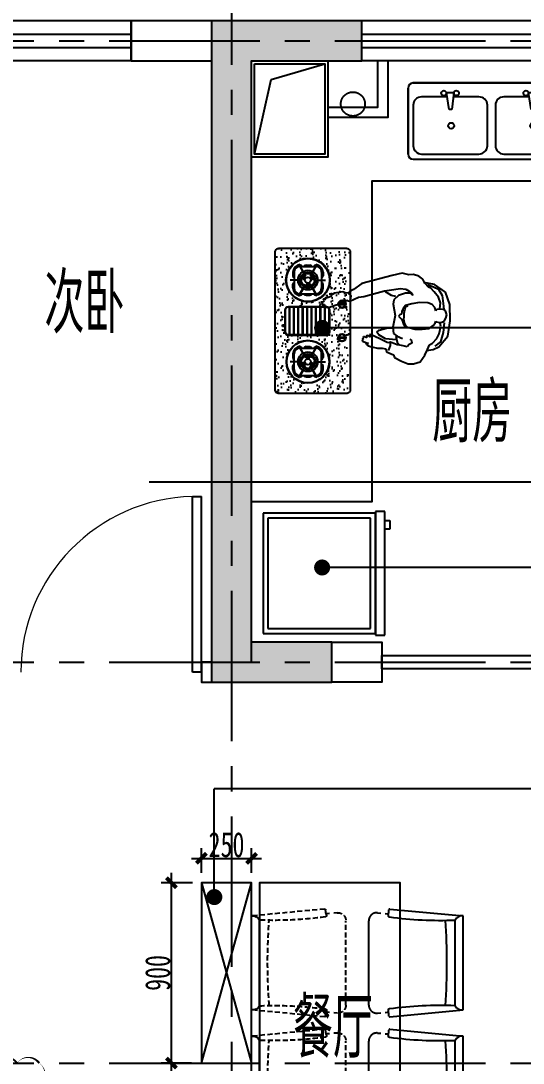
# Model space of a CAD drawing. Header units: millimetres. Extents: x -133666 to 880576, y -269375 to 86941.
# Drawn here: x 28824 to 31328, y -95375 to -90175 of the extents above; entities that cross this region are included whole.
import ezdxf

# ---------------------------------------------------------------- set-up
doc = ezdxf.new("R2010")
doc.units = ezdxf.units.MM
doc.header["$LTSCALE"] = 1000
for name, pattern in [('6#轴网(1-4)20181120$0$11 12 17 18 19 20 21 22-ZW$0$DOTE', [2.42, 2, -0.2, 0.02, -0.2]), ('CENTER', [50.8, 31.75, -6.35, 6.35, -6.35]), ('CENTER2', [1.125, 0.75, -0.125, 0.125, -0.125]), ('DASH', [0.35, 0.25, -0.1]), ('DASHED', [19.05, 12.7, -6.35]), ('PS', [3200, 1500, -200, 1500]), ('TRATTEGGIATA2', [0.375, 0.25, -0.125])]:
    doc.linetypes.add(name, pattern=pattern)
doc.layers.get('0').update_dxf_attribs({"linetype": 'CONTINUOUS'})
doc.layers.get('Defpoints').update_dxf_attribs({"color": 6, "linetype": 'CONTINUOUS'})
for name, color, linetype in [('6#轴网(1-4)20181120$0$11 12 17 18 19 20 21 22-ZW$0$AXIS_轴线_A', 8, '6#轴网(1-4)20181120$0$11 12 17 18 19 20 21 22-ZW$0$DOTE'), ('A-FUR', 8, 'CONTINUOUS'), ('A-Lvtry', 5, 'CONTINUOUS'), ('A-烟气道', 105, 'CONTINUOUS'), ('AXIS', 253, 'CENTER'), ('DIM', 3, 'CONTINUOUS'), ('P-Furniture(活动家具)', 134, 'CONTINUOUS'), ('P-活动家具', 146, 'CONTINUOUS'), ('PS', 6, 'PS'), ('PUB_HATCH', 8, 'CONTINUOUS'), ('PUB_TEXT', 7, 'CONTINUOUS'), ('WALL', 2, 'CONTINUOUS'), ('WINDOW', 4, 'CONTINUOUS'), ('剪力墙', 6, 'CONTINUOUS')]:
    doc.layers.add(name, color=color, linetype=linetype)
doc.layers.add('S-ANNO-REVS', color=1, linetype='CONTINUOUS', true_color=0xff0000, plot=False)
doc.styles.add('DIM', font='', dxfattribs={"width": 0.7})
doc.styles.get("Standard").update_dxf_attribs({"font": 'tssdeng.shx', "bigfont": 'tssdchn.shx'})
doc.styles.get('DIM').set_extended_font_data('SimSun')
doc.dimstyles.new('金螳螂1-50', dxfattribs={"dimscale": 50, "dimtxt": 2.5, "dimasz": 1, "dimexe": 1, "dimexo": 1, "dimgap": 0.1, "dimtad": 1, "dimdec": 0, "dimrnd": 5, "dimzin": 0, "dimdsep": 46, "dimtxsty": 'DIM', "dimblk": 'ARCHTICK', "dimcen": 2, "dimdle": 1, "dimclrd": 254, "dimclre": 254, "dimclrt": 30, "dimadec": 0, "dimazin": 0, "dimtfac": 1, "dimtdec": 0, "dimtix": 1, "dimtmove": 2, "dimatfit": 3, "dimldrblk": 'A', "dimfxl": 0, "dimtolj": 1, "dimtzin": 0, "dimarcsym": 0})

# ---------------------------------------------------------------- blocks, each defined once
blk = doc.blocks.new('BX1')
at = {"layer": 'A-Lvtry'}
for p, q in [((-560, 8), (-607.7, 8)), ((-607.7, 8), (-607.7, -608)), ((-560, -608), (-560, 8)), ((0, 0), (-560, 0)), ((0, -600), (0, 0)), ((-560, 0), (-560, -600)), ((-24, -24), (-536, -24)), ((-536, -24), (-536, -576)), ((-24, -576), (-24, -24)), ((-631.1, -564.3), (-631.1, -520)), ((-631.1, -520), (-607.7, -520)), ((-607.7, -520), (-607.7, -564.3)), ((-607.7, -564.3), (-631.1, -564.3)), ((-607.7, -608), (-560, -608)), ((-560, -600), (0, -600)), ((-536, -576), (-24, -576))]:
    blk.add_line(p, q, dxfattribs=at)
blk = doc.blocks.new('A$C558726A8')
at = {"layer": 'P-Furniture(活动家具)'}
h = blk.add_hatch(dxfattribs=at)
h.set_pattern_fill('AR-SAND,_O', color=250)
h.set_pattern_definition([(37.5, (-27199.047, -9670.22), (-1.60003, 48.941324), [0, -38.608, 0, -43.18, 0, -41.275]), (7.5, (-27199.05, -9670.22), (44.95233, 71.68251), [0, -20.828, 0, -34.798, 0, -13.335]), (327.5, (-27230.29, -9670.22), (79.09924, 0.14372), [0, -12.7, 0, -45.72, 0, -59.69]), (317.5, (-27230.29, -9670.22), (76.35565, 22.29293), [0, -6.35, 0, -29.972, 0, -34.29])])
h.paths.add_polyline_path([(-342.9, 375.4, 0.414214), (-362.5, 355.9), (-362.5, 19.6, 0.414214), (-342.9, 0), (342.9, 0, 0.414214), (362.5, 19.6), (362.5, 355.9, 0.414214), (342.9, 375.4)])
h.paths.add_polyline_path([(71.9, 309.2), (71.9, 120.9, -0.414214), (55.9, 104.9), (-55.9, 104.9, -0.414214), (-71.9, 120.9), (-71.9, 309.2, -0.414214), (-55.9, 325.2), (55.9, 325.2, -0.414214)], flags=16)
h.paths.add_polyline_path([(69.9, 309.2), (69.9, 120.9, -0.414214), (55.9, 106.9), (-55.9, 106.9, -0.414214), (-69.9, 120.9), (-69.9, 309.2, -0.414214), (-55.9, 323.2), (55.9, 323.2, -0.414214)], flags=0)
h.paths.add_polyline_path([(313.1, 211.8, -1), (94.2, 211.8, -1)], flags=16)
h.paths.add_polyline_path([(311.1, 211.8, -1), (96.2, 211.8, -1)], flags=0)
h.paths.add_polyline_path([(164.5, 287.1), (182.6, 287.1, -0.359638), (191.4, 280.3), (215.9, 280.3, -0.359638), (224.7, 287.1), (242.8, 287.1, -0.414214), (279, 250.9, -0.251251), (272.2, 242.1), (272.2, 229.9, -0.359638), (279, 221.1), (279, 202.5, -0.359638), (272.2, 193.7), (272.2, 181.4, -0.251251), (279, 172.6, -0.414214), (242.8, 136.4), (224.7, 136.4, -0.359638), (215.9, 143.3), (191.4, 143.3, -0.359638), (182.6, 136.4), (164.5, 136.4, -0.414214), (128.3, 172.6, -0.251251), (135.2, 181.4), (135.2, 193.7, -0.359638), (128.3, 202.5), (128.3, 221.1, -0.359638), (135.2, 229.9), (135.2, 242.1, -0.251251), (128.3, 250.9, -0.414214)], flags=0)
h.paths.add_polyline_path([(252.6, 211.8, -1), (154.7, 211.8, -1)], flags=0)
h.paths.add_polyline_path([(242.8, 211.8, -1), (164.5, 211.8, -1)], flags=0)
h.paths.add_polyline_path([(239.9, 211.8, -1), (167.4, 211.8, -1)], flags=0)
h.paths.add_polyline_path([(236.9, 211.8, -1), (170.4, 211.8, -1)], flags=0)
h.paths.add_polyline_path([(174.8, 218.6), (190.2, 217.6, -0.299124), (203.7, 226.5, -0.028861), (205.3, 226.4), (212.2, 240.2, -0.215015), (224, 233.3), (215.4, 220.5, -0.330841), (215.4, 203), (224, 190.2, -0.215015), (212.2, 183.4), (205.3, 197.2, -0.028861), (203.7, 197.1, -0.299124), (190.2, 205.9), (174.8, 204.9, -0.215015)], flags=0)
h.paths.add_polyline_path([(-96.2, 211.8, -1), (-311.1, 211.8, -1)], flags=16)
h.paths.add_polyline_path([(-98.2, 211.8, -1), (-309.1, 211.8, -1)], flags=0)
h.paths.add_polyline_path([(-128.3, 250.9, -0.251251), (-135.2, 242.1), (-135.2, 229.9, -0.359638), (-128.3, 221.1), (-128.3, 202.5, -0.359638), (-135.2, 193.7), (-135.2, 181.4, -0.251251), (-128.3, 172.6, -0.414214), (-164.5, 136.4), (-182.6, 136.4, -0.359638), (-191.4, 143.3), (-215.9, 143.3, -0.359638), (-224.7, 136.4), (-242.8, 136.4, -0.414214), (-279, 172.6, -0.251251), (-272.2, 181.4), (-272.2, 193.7, -0.359638), (-279, 202.5), (-279, 221.1, -0.359638), (-272.2, 229.9), (-272.2, 242.1, -0.251251), (-279, 250.9, -0.414214), (-242.8, 287.1), (-224.7, 287.1, -0.359638), (-215.9, 280.3), (-191.4, 280.3, -0.359638), (-182.6, 287.1), (-164.5, 287.1, -0.414214)], flags=0)
h.paths.add_polyline_path([(-154.7, 211.8, -1), (-252.6, 211.8, -1)], flags=0)
h.paths.add_polyline_path([(-164.5, 211.8, -1), (-242.8, 211.8, -1)], flags=0)
h.paths.add_polyline_path([(-167.4, 211.8, -1), (-239.9, 211.8, -1)], flags=0)
h.paths.add_polyline_path([(-170.4, 211.8, -1), (-236.9, 211.8, -1)], flags=0)
h.paths.add_polyline_path([(-174.8, 218.6, -0.215015), (-174.8, 204.9), (-190.2, 205.9, -0.299124), (-203.7, 197.1, -0.028861), (-205.3, 197.2), (-212.2, 183.4, -0.215015), (-224, 190.2), (-215.4, 203, -0.330841), (-215.4, 220.5), (-224, 233.3, -0.215015), (-212.2, 240.2), (-205.3, 226.4, -0.028861), (-203.7, 226.5, -0.299124), (-190.2, 217.6)], flags=0)
h.paths.add_polyline_path([(103, 41, -1), (64.3, 41, -1)], flags=16)
h.paths.add_polyline_path([(85.7, 57.3), (85.7, 56.2, -0.877066), (85.7, 25.8), (85.7, 24.6, -1), (81.7, 24.6), (81.7, 25.8, -0.877066), (81.7, 56.2), (81.7, 57.3, -1)], flags=0)
h.paths.add_polyline_path([(97.4, 53.2, -1.000001), (94.5, 53.2, -1.000001)], flags=0)
h.paths.add_polyline_path([(102.5, 41, -1.000001), (99.6, 41, -1.000001)], flags=0)
h.paths.add_polyline_path([(-64.3, 41, -1), (-103, 41, -1)], flags=16)
h.paths.add_polyline_path([(-81.7, 57.3), (-81.7, 56.2, -0.877066), (-81.7, 25.8), (-81.7, 24.6, -1), (-85.7, 24.6), (-85.7, 25.8, -0.877066), (-85.7, 56.2), (-85.7, 57.3, -1)], flags=0)
h.paths.add_polyline_path([(-94.5, 53.2, -1.000001), (-97.4, 53.2, -1.000001)], flags=0)
h.paths.add_polyline_path([(-99.6, 41, -1.000001), (-102.5, 41, -1.000001)], flags=0)
for points in [[(-97.4, 53.7, 1.000001), (-94.5, 53.7, 1.000001)], [(94.5, 53.7, 1.000001), (97.4, 53.7, 1.000001)], [(-99.6, 41.4, 1), (-102.5, 41.4, 1)], [(102.5, 41.4, 1), (99.6, 41.4, 1)]]:
    blk.add_hatch(color=251, dxfattribs=at).paths.add_polyline_path(points)
at = {"layer": 'P-Furniture(活动家具)', "color": 251}
for p, q in [((-242.8, 287.1), (-224.7, 287.1)), ((-242.8, 280.3), (-164.5, 280.3)), ((-203.7, 240.2), (-203.7, 299.8)), ((-164.5, 287.1), (-182.6, 287.1)), ((-69.9, 304), (69.9, 304)), ((-69.9, 302), (69.9, 302)), ((-69.9, 282), (69.9, 282)), ((-69.9, 280), (69.9, 280)), ((-69.9, 260), (69.9, 260)), ((164.5, 287.1), (182.6, 287.1)), ((242.8, 280.3), (164.5, 280.3)), ((203.7, 240.2), (203.7, 299.8)), ((242.8, 287.1), (224.7, 287.1)), ((-284.2, 258.3), (-224, 223.5)), ((-228.2, 226), (-279.9, 255.8)), ((-279, 221.1), (-279, 202.5)), ((-272.2, 250.9), (-272.2, 172.6)), ((-224, 233.3), (-212.2, 240.2)), ((-215.4, 220.5), (-224, 233.3)), ((-211, 224.5), (-218.1, 236.8)), ((-205.3, 226.4), (-212.2, 240.2)), ((-190.2, 217.6), (-174.8, 218.6)), ((-189, 211.8), (-174.8, 211.8)), ((-123.1, 258.3), (-183.3, 223.5)), ((-179.1, 226), (-127.4, 255.8)), ((-174.8, 218.6), (-174.8, 204.9)), ((-135.2, 250.9), (-135.2, 172.6)), ((-128.3, 221.1), (-128.3, 202.5)), ((-69.9, 258), (69.9, 258)), ((-69.9, 238), (69.9, 238)), ((-69.9, 236), (69.9, 236)), ((-69.9, 216), (69.9, 216)), ((-69.9, 214), (69.9, 214)), ((123.1, 258.3), (183.3, 223.5)), ((179.1, 226), (127.4, 255.8)), ((128.3, 221.1), (128.3, 202.5)), ((135.2, 250.9), (135.2, 172.6)), ((190.2, 217.6), (174.8, 218.6)), ((174.8, 218.6), (174.8, 204.9)), ((189, 211.8), (174.8, 211.8)), ((205.3, 226.4), (212.2, 240.2)), ((211, 224.5), (218.1, 236.8)), ((224, 233.3), (212.2, 240.2)), ((215.4, 220.5), (224, 233.3)), ((284.2, 258.3), (224, 223.5)), ((228.2, 226), (279.9, 255.8)), ((272.2, 250.9), (272.2, 172.6)), ((279, 221.1), (279, 202.5)), ((-284.2, 165.3), (-224, 200)), ((-228.2, 197.6), (-279.9, 167.7)), ((-215.4, 203), (-224, 190.2)), ((-212.2, 183.4), (-224, 190.2)), ((-211, 199.1), (-218.1, 186.8)), ((-205.3, 197.2), (-212.2, 183.4)), ((-203.7, 183.4), (-203.7, 123.7)), ((-190.2, 205.9), (-174.8, 204.9)), ((-123.1, 165.3), (-183.3, 200)), ((-179.1, 197.6), (-127.4, 167.7)), ((-69.9, 194), (69.9, 194)), ((-69.9, 192), (69.9, 192)), ((-69.9, 172), (69.9, 172)), ((-69.9, 170), (69.9, 170)), ((123.1, 165.3), (183.3, 200)), ((179.1, 197.6), (127.4, 167.7)), ((190.2, 205.9), (174.8, 204.9)), ((203.7, 183.4), (203.7, 123.7)), ((205.3, 197.2), (212.2, 183.4)), ((211, 199.1), (218.1, 186.8)), ((212.2, 183.4), (224, 190.2)), ((215.4, 203), (224, 190.2)), ((284.2, 165.3), (224, 200)), ((228.2, 197.6), (279.9, 167.7)), ((-242.8, 143.3), (-164.5, 143.3)), ((-242.8, 136.4), (-224.7, 136.4)), ((-164.5, 136.4), (-182.6, 136.4)), ((-69.9, 150), (69.9, 150)), ((-69.9, 148), (69.9, 148)), ((-69.9, 128), (69.9, 128)), ((-69.9, 126), (69.9, 126)), ((242.8, 143.3), (164.5, 143.3)), ((164.5, 136.4), (182.6, 136.4)), ((242.8, 136.4), (224.7, 136.4))]:
    blk.add_line(p, q, dxfattribs=at)
at = {"layer": 'P-Furniture(活动家具)'}
blk.add_lwpolyline([(-342.9, 0.4, -0.414214), (-362.5, 20), (-362.5, 355.9, -0.414214), (-342.9, 375.4), (342.9, 375.4, -0.414214), (362.5, 355.9), (362.5, 20, -0.414214), (342.9, 0.4)], format="xyb", close=True, dxfattribs=at)
at = {"layer": 'P-Furniture(活动家具)', "color": 251}
for points in [[(-71.9, 309.2, -0.414214), (-55.9, 325.2), (55.9, 325.2, -0.414214), (71.9, 309.2), (71.9, 120.9, -0.414214), (55.9, 104.9), (-55.9, 104.9, -0.414214), (-71.9, 120.9)], [(-69.9, 309.2, -0.414214), (-55.9, 323.2), (55.9, 323.2, -0.414214), (69.9, 309.2), (69.9, 120.9, -0.414214), (55.9, 106.9), (-55.9, 106.9, -0.414214), (-69.9, 120.9)], [(-85.7, 25), (-85.7, 57.8, -1), (-81.7, 57.8), (-81.7, 25, -1)], [(85.7, 25), (85.7, 57.8, 1), (81.7, 57.8), (81.7, 25, 1)]]:
    blk.add_lwpolyline(points, format="xyb", close=True, dxfattribs=at)
at = {"layer": 'P-Furniture(活动家具)', "color": 251, "const_width": 0.979}
for points in [[(-203.7, 240.2), (-203.7, 299.8)], [(203.7, 240.2), (203.7, 299.8)], [(-228.2, 226), (-279.9, 255.8)], [(-179.1, 226), (-127.4, 255.8)], [(179.1, 226), (127.4, 255.8)], [(228.2, 226), (279.9, 255.8)], [(-228.2, 197.6), (-279.9, 167.7)], [(-203.7, 183.4), (-203.7, 123.7)], [(-179.1, 197.6), (-127.4, 167.7)], [(179.1, 197.6), (127.4, 167.7)], [(203.7, 183.4), (203.7, 123.7)], [(228.2, 197.6), (279.9, 167.7)]]:
    blk.add_lwpolyline(points, dxfattribs=at)
for points in [[(-203.7, 226.5, -1), (-203.7, 197.1, -1), (-203.7, 226.5, -1)], [(203.7, 226.5, 1), (203.7, 197.1, 1), (203.7, 226.5, 1)]]:
    blk.add_lwpolyline(points, format="xyb", dxfattribs=at)
at = {"layer": 'P-Furniture(活动家具)', "color": 251}
for centre, radius in [((-203.7, 211.8), 107.4), ((-203.7, 211.8), 105.4), ((203.7, 211.8), 109.4), ((203.7, 211.8), 107.4), ((-203.7, 211.8), 39.1), ((-203.7, 211.8), 36.2), ((-203.7, 211.8), 33.3), ((-203.7, 211.8), 14.7), ((203.7, 211.8), 39.1), ((203.7, 211.8), 36.2), ((203.7, 211.8), 33.3), ((203.7, 211.8), 14.7), ((-83.7, 41.4), 19.3), ((-95.9, 53.7), 1.44), ((83.7, 41.4), 19.3), ((95.9, 53.7), 1.44), ((-101, 41.4), 1.44), ((101, 41.4), 1.44)]:
    blk.add_circle(centre, radius, dxfattribs=at)
at = {"layer": 'P-Furniture(活动家具)'}
for centre in [(-203.7, 211.8), (203.7, 211.8)]:
    blk.add_circle(centre, 48.9, dxfattribs=at)
at = {"layer": 'P-Furniture(活动家具)', "color": 251}
for centre, radius, start, end in [((-242.8, 250.9), 36.2, 90, 180), ((-242.8, 250.9), 29.4, 90, 180), ((-224.4, 278.4), 8.76, 12.564, 91.6861), ((-182.9, 278.4), 8.76, 88.3139, 167.436), ((-164.5, 250.9), 36.2, 0, 90), ((-164.5, 250.9), 29.4, 0, 90), ((164.5, 250.9), 36.2, 90, 180), ((164.5, 250.9), 29.4, 90, 180), ((182.9, 278.4), 8.76, 12.564, 91.6861), ((224.4, 278.4), 8.76, 88.3139, 167.436), ((242.8, 250.9), 36.2, 0, 90), ((242.8, 250.9), 29.4, 0, 90), ((-267.4, 252.9), 11.8, 189.6676, 246.0824), ((-270.2, 221.3), 8.76, 102.564, 181.686), ((-210.5, 223.6), 16.7, 95.7306, 144.2694), ((-190, 211.8), 16.7, 335.7306, 24.2694), ((-139.9, 252.9), 11.8, 293.9176, 350.3324), ((-137.1, 221.3), 8.76, 358.314, 77.436), ((139.9, 252.9), 11.8, 189.6676, 246.0824), ((137.1, 221.3), 8.76, 102.564, 181.686), ((190, 211.8), 16.7, 155.7306, 204.2694), ((210.5, 223.6), 16.7, 35.7306, 84.2694), ((267.4, 252.9), 11.8, 293.9176, 350.3324), ((270.2, 221.3), 8.76, 358.314, 77.436), ((-270.2, 202.2), 8.76, 178.3139, 257.436), ((-267.4, 170.6), 11.8, 113.9176, 170.3324), ((-242.8, 172.6), 36.2, 180, 270), ((-242.8, 172.6), 29.4, 180, 270), ((-210.5, 199.9), 16.7, 215.7306, 264.2694), ((-164.5, 172.6), 36.2, 270, 0), ((-164.5, 172.6), 29.4, 270, 0), ((-137.1, 202.2), 8.76, 282.564, 1.6861), ((-139.9, 170.6), 11.8, 9.6676, 66.0824), ((137.1, 202.2), 8.76, 178.3139, 257.436), ((139.9, 170.6), 11.8, 113.9176, 170.3324), ((164.5, 172.6), 36.2, 180, 270), ((164.5, 172.6), 29.4, 180, 270), ((210.5, 199.9), 16.7, 275.7306, 324.2694), ((242.8, 172.6), 36.2, 270, 0), ((242.8, 172.6), 29.4, 270, 0), ((270.2, 202.2), 8.76, 282.564, 1.6861), ((267.4, 170.6), 11.8, 9.6676, 66.0824), ((-224.4, 145.2), 8.76, 268.3139, 347.436), ((-182.9, 145.2), 8.76, 192.564, 271.6861), ((182.9, 145.2), 8.76, 268.3139, 347.436), ((224.4, 145.2), 8.76, 192.564, 271.6861), ((-83.7, 41.4), 15.3, 97.4942, 262.5058), ((-83.7, 41.4), 15.3, 277.4942, 82.5058), ((83.7, 41.4), 15.3, 97.4942, 262.5058), ((83.7, 41.4), 15.3, 277.4942, 82.5058)]:
    blk.add_arc(centre, radius, start, end, dxfattribs=at)
blk = doc.blocks.new('A$C6BCA2219')
at = {"layer": 'P-Furniture(活动家具)'}
for p, q in [((-389.5, 380), (389.5, 380)), ((389.5, 380), (-389.5, 380)), ((-415.3, 354.8), (-415.3, 25.2)), ((-415.3, 25.2), (-415.3, 354.8)), ((414.7, 25.2), (414.7, 354.8)), ((-389.5, 0), (389.5, 0))]:
    blk.add_line(p, q, dxfattribs=at)
at = {"layer": 'P-Furniture(活动家具)', "color": 251}
for p, q in [((-223.7, 332.8), (-187.8, 333.3)), ((-210.5, 248.5), (-223.7, 332.8)), ((-187.8, 333.3), (-197.8, 248.5)), ((185.8, 332.8), (221.6, 333.3)), ((198.9, 248.5), (185.8, 332.8)), ((221.6, 333.3), (211.6, 248.5)), ((-389.5, 268.8), (-389.5, 67.2)), ((-220.2, 310.8), (-347.5, 310.8)), ((-61.9, 310.8), (-190.5, 310.8)), ((-19.9, 67.2), (-19.9, 268.8)), ((19.9, 268.8), (19.9, 67.2)), ((189.2, 310.8), (61.9, 310.8)), ((347.5, 310.8), (218.9, 310.8)), ((389.5, 67.2), (389.5, 268.8)), ((-197.8, 248.5), (-210.5, 248.5)), ((211.6, 248.5), (198.9, 248.5)), ((-347.5, 25.2), (-61.9, 25.2)), ((61.9, 25.2), (347.5, 25.2))]:
    blk.add_line(p, q, dxfattribs=at)
for centre, radius in [((-236.9, 329.1), 12.8), ((-174.7, 329.6), 12.8), ((172.6, 329.1), 12.8), ((234.8, 329.6), 12.8), ((-200.5, 166.9), 14.8), ((208.9, 166.9), 14.8)]:
    blk.add_circle(centre, radius, dxfattribs=at)
at = {"layer": 'P-Furniture(活动家具)'}
for centre, radius, start, end in [((-389.6, 354.3), 25.7, 89.8183, 178.9194), ((389.5, 354.8), 25.2, 0, 90), ((-389.6, 25.7), 25.7, 181.0806, 270.1817), ((389.5, 25.2), 25.2, 270, 0)]:
    blk.add_arc(centre, radius, start, end, dxfattribs=at)
at = {"layer": 'P-Furniture(活动家具)', "color": 251}
for centre, start, end in [((-347.5, 268.8), 90, 180), ((-61.9, 268.8), 0, 90), ((61.9, 268.8), 90, 180), ((347.5, 268.8), 0, 90), ((-347.5, 67.2), 180, 270), ((-61.9, 67.2), 270, 0), ((61.9, 67.2), 180, 270), ((347.5, 67.2), 270, 0)]:
    blk.add_arc(centre, 42, start, end, dxfattribs=at)
blk = doc.blocks.new('B20190222125856')
at = {"layer": '6#轴网(1-4)20181120$0$11 12 17 18 19 20 21 22-ZW$0$AXIS_轴线_A'}
blk.add_line((2989.5, 6700), (9118.2, 6700), dxfattribs=at)
at = {"layer": 'AXIS', "linetype": 'CENTER2'}
for p, q in [((3400, 11781), (3400, -2685.7)), ((-2834.7, 8900), (9118.1, 8900)), ((-2834.7, 5800), (9118.1, 5800)), ((-2834.7, 3800), (9118.1, 3800))]:
    blk.add_line(p, q, dxfattribs=at)
blk = doc.blocks.new('$DorLib2D$00000001')
for p, q in [((0.45, 0.975), (0.5, 0.975)), ((0.45, 0), (0.45, 0.975)), ((0.5, 0), (0.5, 0.975)), ((0.5, 0), (0.45, 0))]:
    blk.add_line(p, q)
at = {"lineweight": 13}
blk.add_arc((0.475, 0), 0.975, 91.46928, 180, dxfattribs=at)
blk = doc.blocks.new('$TCHSYS$WIN2D')
for p, q in [((-0.5, 0.5), (0.5, 0.5)), ((-0.5, 0.5), (-0.5, -0.5)), ((0.5, 0.5), (0.5, -0.5)), ((0.5, 0.1667), (-0.5, 0.1667)), ((0.5, -0.1667), (-0.5, -0.1667)), ((-0.5, -0.5), (0.5, -0.5))]:
    blk.add_line(p, q)
blk = doc.blocks.new('B20190310213323')
at = {"layer": 'PUB_HATCH'}
blk.add_hatch(color=256, dxfattribs=at).paths.add_polyline_path([(4000, 5900), (3600, 5900), (3600, 8800), (4150, 8800), (4150, 9000), (3400, 9000), (3400, 5700), (3600, 5700), (4000, 5700)])
at = {"layer": 'A-Lvtry', "ltscale": 3}
blk.add_line((4200.1, 6600), (3600, 6600), dxfattribs=at)
blk.add_lwpolyline([(5300, 8200), (4200.1, 8200), (4200.1, 6600), (4200.1, 6600)], dxfattribs=at)
at = {"layer": 'A-烟气道'}
for points in [[(3600, 8800), (3980, 8800), (3980, 8320), (3600, 8320)], [(3615, 8785), (3965, 8785), (3965, 8335), (3615, 8335)]]:
    blk.add_lwpolyline(points, close=True, dxfattribs=at)
blk.add_lwpolyline([(3615, 8335), (3697.9, 8707.9), (3965, 8785)], dxfattribs=at)
at = {"layer": 'WALL'}
for points in [[(3600, 5800), (3600, 8800), (4150.1, 8800), (4150.1, 9000), (3500, 9000), (3000, 9000), (3000, 8800), (3400, 8800), (3400, 5800), (3350, 5800), (3350, 5700), (3500, 5700)], [(3980, 8520), (4280, 8520), (4280, 8800)], [(3980, 8570), (4230, 8570), (4230, 8800)]]:
    blk.add_lwpolyline(points, dxfattribs=at)
blk.add_lwpolyline([(4000, 5900), (4250, 5900), (4250, 5700), (4000, 5700)], close=True, dxfattribs=at)
at = {"layer": 'WINDOW'}
blk.add_lwpolyline([(4250, 5833.3), (5200, 5833.3), (5200, 5766.7), (4250, 5766.7)], close=True, dxfattribs=at)
at = {"layer": '剪力墙', "elevation": 0}
blk.add_lwpolyline([(4000, 5900), (3600, 5900), (3600, 8800), (4150, 8800), (4150, 9000), (3400, 9000), (3400, 5700), (3600, 5700), (4000, 5700)], close=True, dxfattribs=at)
at = {"layer": 'WINDOW', "yscale": 200, "rotation": 180}
for p, xscale, zscale in [((2250, 8900), 1500, 1500), ((4600.1, 8900), 900, 900)]:
    blk.add_blockref('$TCHSYS$WIN2D', p, dxfattribs=dict(at, xscale=xscale, zscale=zscale))
at = {"layer": 'WINDOW', "xscale": 900, "yscale": 900, "zscale": -900}
blk.add_blockref('$DorLib2D$00000001', (2900, 5750), dxfattribs=at)
blk = doc.blocks.new('A$C42FC2733')
at = {"color": 0, "linetype": 'ByBlock'}
for p, q in [((149.8, 442.4), (126.3, 409.9)), ((183.6, 452.8), (149.8, 442.4)), ((209.7, 451.5), (183.6, 452.8)), ((243.5, 439.8), (209.7, 451.5)), ((278.7, 420.3), (243.5, 439.8)), ((283.9, 407.3), (278.7, 420.3)), ((57.3, 366.9), (11.7, 314.9)), ((48.2, 342.2), (76.8, 364.3)), ((86, 380), (57.3, 366.9)), ((118.5, 386.5), (86, 380)), ((114.6, 380), (104.2, 357.8)), ((126.3, 409.9), (114.6, 380)), ((204.5, 356.5), (214.9, 366.9)), ((214.9, 366.9), (234.4, 361.7)), ((317.8, 391.7), (283.9, 407.3)), ((299.5, 360.4), (304.7, 374.7)), ((304.7, 374.7), (310, 385.2)), ((321.7, 377.3), (317.8, 391.7)), ((339.9, 374.7), (321.7, 377.3)), ((363.3, 374.7), (339.9, 374.7)), ((390.7, 366.9), (363.3, 374.7)), ((408.9, 363), (390.7, 366.9)), ((11.7, 314.9), (0, 238.1)), ((36.5, 296.7), (48.2, 342.2)), ((67.7, 326.6), (56, 301.9)), ((88.6, 348.7), (67.7, 326.6)), ((104.2, 357.8), (88.6, 348.7)), ((191.4, 348.7), (204.5, 356.5)), ((192.7, 335.7), (191.4, 348.7)), ((201.9, 329.2), (192.7, 335.7)), ((234.4, 361.7), (251.3, 359.1)), ((264.4, 314.9), (238.3, 326.6)), ((251.3, 359.1), (264.4, 357.8)), ((264.4, 344.8), (255.3, 357.8)), ((264.4, 357.8), (298.2, 343.5)), ((270.9, 314.9), (264.4, 344.8)), ((283.9, 300.6), (264.4, 314.9)), ((269.6, 333.1), (323, 327.9)), ((298.2, 343.5), (311.3, 347.4)), ((299.5, 347.4), (299.5, 360.4)), ((311.3, 347.4), (351.6, 327.9)), ((323, 327.9), (356.8, 307.1)), ((351.6, 327.9), (397.2, 305.8)), ((403.7, 307.1), (397.2, 318.8)), ((397.2, 318.8), (412.8, 311)), ((437.6, 339.6), (407.6, 351.3)), ((407.6, 351.3), (421.9, 350)), ((418, 356.5), (408.9, 363)), ((412.8, 311), (419.3, 313.6)), ((419.3, 313.6), (415.4, 322.7)), ((415.4, 322.7), (432.4, 316.2)), ((421.9, 350), (418, 356.5)), ((432.4, 316.2), (436.3, 322.7)), ((433.7, 329.2), (438.9, 330.5)), ((436.3, 322.7), (433.7, 329.2)), ((438.9, 330.5), (437.6, 339.6)), ((31.3, 247.2), (36.5, 296.7)), ((56, 301.9), (46.9, 265.4)), ((46.9, 265.4), (50.8, 249.8)), ((84.7, 261.5), (75.5, 249.8)), ((105.5, 275.9), (84.7, 261.5)), ((140.6, 279.8), (105.5, 275.9)), ((174.5, 279.8), (140.6, 279.8)), ((213.6, 269.3), (174.5, 279.8)), ((231.8, 260.2), (213.6, 269.3)), ((220.1, 264.1), (227.9, 248.5)), ((238.3, 239.4), (231.8, 260.2)), ((274.8, 210.8), (286.5, 269.3)), ((286.5, 269.3), (283.9, 300.6)), ((317.8, 274.6), (290.4, 273.3)), ((354.2, 285), (317.8, 274.6)), ((365.9, 294.1), (354.2, 285)), ((356.8, 307.1), (365.9, 294.1)), ((397.2, 305.8), (403.7, 307.1)), ((0, 238.1), (2.6, 156.1)), ((22.1, 223.8), (16.9, 208.2)), ((16.9, 208.2), (23.4, 188.7)), ((30, 239.4), (22.1, 223.8)), ((41.7, 244.6), (30, 239.4)), ((53.4, 245.9), (41.7, 244.6)), ((69, 242), (53.4, 245.9)), ((72.9, 239.4), (69, 242)), ((75.5, 249.8), (72.9, 239.4)), ((227.9, 248.5), (231.8, 231.6)), ((231.8, 231.6), (230.5, 217.3)), ((230.5, 217.3), (230.5, 199.1)), ((243.5, 229), (238.3, 239.4)), ((251.3, 221.2), (243.5, 229)), ((243.5, 204.3), (251.3, 208.2)), ((257.9, 214.7), (251.3, 221.2)), ((251.3, 208.2), (257.9, 214.7)), ((285.2, 154.8), (274.8, 210.8)), ((2.6, 156.1), (23.4, 95)), ((23.4, 188.7), (36.5, 180.9)), ((36.5, 150.9), (32.6, 180.9)), ((36.5, 180.9), (54.7, 179.6)), ((52.1, 178.3), (49.5, 148.3)), ((54.7, 179.6), (67.7, 180.9)), ((67.7, 180.9), (72.9, 188.7)), ((72.9, 188.7), (76.8, 171.8)), ((76.8, 171.8), (91.2, 156.1)), ((91.2, 156.1), (112, 148.3)), ((191.4, 153.5), (222.7, 161.3)), ((221.4, 166.6), (211, 162.7)), ((226.6, 183.5), (221.4, 166.6)), ((222.7, 161.3), (235.7, 175.7)), ((230.5, 199.1), (226.6, 183.5)), ((235.7, 175.7), (242.2, 191.3)), ((242.2, 191.3), (243.5, 204.3)), ((578.2, 161.3), (552.2, 153.5)), ((612.1, 173.1), (578.2, 161.3)), ((618.6, 164), (612.1, 173.1)), ((627.7, 164), (618.6, 164)), ((627.7, 156.1), (627.7, 164)), ((638.1, 156.1), (627.7, 156.1)), ((638.1, 145.7), (638.1, 156.1)), ((40.4, 110.6), (36.5, 150.9)), ((58.6, 79.4), (40.4, 110.6)), ((49.5, 148.3), (58.6, 119.7)), ((58.6, 119.7), (80.7, 92.4)), ((112, 148.3), (153.7, 147)), ((153.7, 147), (191.4, 153.5)), ((191.4, 101.5), (187.5, 111.9)), ((187.5, 111.9), (199.3, 100.2)), ((224, 100.2), (257.9, 111.9)), ((257.9, 111.9), (281.3, 132.7)), ((270.9, 115.8), (293, 110.6)), ((281.3, 132.7), (285.2, 154.8)), ((293, 110.6), (315.2, 98.9)), ((431.1, 115.8), (328.2, 88.5)), ((457.1, 119.7), (431.1, 115.8)), ((500.1, 139.2), (457.1, 119.7)), ((496.2, 110.6), (497.5, 128.8)), ((505.3, 101.5), (496.2, 110.6)), ((497.5, 128.8), (502.7, 132.7)), ((510.5, 137.9), (500.1, 139.2)), ((515.7, 135.3), (510.5, 137.9)), ((552.2, 153.5), (515.7, 135.3)), ((576.9, 100.2), (597.8, 111.9)), ((589.9, 114.5), (632.9, 130.1)), ((597.8, 111.9), (589.9, 114.5)), ((629, 137.9), (638.1, 145.7)), ((634.2, 135.3), (629, 137.9)), ((632.9, 130.1), (634.2, 135.3)), ((23.4, 95), (79.4, 57.3)), ((83.3, 67.7), (58.6, 79.4)), ((79.4, 57.3), (132.8, 46.8)), ((80.7, 92.4), (96.4, 74.2)), ((113.3, 57.3), (83.3, 67.7)), ((96.4, 74.2), (108.1, 70.3)), ((108.1, 70.3), (127.6, 50.7)), ((205.8, 89.8), (191.4, 101.5)), ((199.3, 100.2), (224, 100.2)), ((221.4, 79.4), (205.8, 89.8)), ((250, 76.8), (221.4, 79.4)), ((281.3, 80.7), (250, 76.8)), ((328.2, 88.5), (281.3, 80.7)), ((289.1, 11.7), (441.5, 52)), ((315.2, 98.9), (323, 92.4)), ((441.5, 52), (481.9, 82)), ((481.9, 82), (500.1, 91.1)), ((500.1, 91.1), (506.6, 98.9)), ((506.6, 98.9), (519.6, 100.2)), ((519.6, 100.2), (536.6, 92.4)), ((536.6, 92.4), (576.9, 100.2)), ((127.6, 50.7), (136.7, 29.9)), ((136.7, 29.9), (156.3, 15.6)), ((156.3, 15.6), (183.6, 6.5)), ((183.6, 6.5), (207.1, 7.8)), ((207.1, 7.8), (239.6, 0)), ((239.6, 0), (289.1, 11.7))]:
    blk.add_line(p, q, dxfattribs=at)
blk = doc.blocks.new('chair4')
at = {"ltscale": 20}
for p, q in [((-364.8, 269), (0, 234.3)), ((-388.8, 247), (-371.7, 245.5)), ((-40, 213.8), (-40, -213.8)), ((0, 234.3), (0, -234.3)), ((-388.8, -247), (-371.7, -245.5)), ((-364.8, -269), (0, -234.3))]:
    blk.add_line(p, q, dxfattribs=at)
at = {"linetype": 'DASH', "ltscale": 200}
for p, q in [((-470, 210.5), (-470, -210.5)), ((-426.4, 250.4), (-410.4, 248.9)), ((-426.4, -250.4), (-410.4, -248.9))]:
    blk.add_line(p, q, dxfattribs=at)
at = {"ltscale": 20, "extrusion": (0, 0, -1)}
for centre, major_axis, ratio, start_param, end_param in [((-440.3, 264.1), (50.3, 50.3), 1, 0.774487, 1.131895), ((-365.2, 265), (2.83, 2.83), 1, 3.91608, 5.586837), ((-365.9, 237.3), (5.66, -5.66), 1, 0.914477, 2.702691), ((-124.5, 1886.5), (-1792.2, 85), 0.932857, 4.621064, 4.803714), ((-2032.8, -2.5), (-3, 2384.1), 0.819086, 1.481782, 1.659811), ((-6.5, 197.7), (26.3, 26.3), 1, 4.375488, 5.671939), ((-365.9, -237.3), (5.66, 5.66), 1, 3.580494, 5.368708), ((-440.3, -264.1), (50.3, -50.3), 1, -1.131895, -0.774487), ((-124.5, -1886.5), (1792.2, 85), 0.932857, 4.621064, 4.803714), ((-6.5, -197.7), (26.3, 26.3), 1, 2.182042, 3.478494), ((-365.2, -265), (2.83, -2.83), 1, 0.696349, 2.367105)]:
    blk.add_ellipse(centre, major_axis=major_axis, ratio=ratio, start_param=start_param, end_param=end_param, dxfattribs=at)
at = {"linetype": 'DASH', "ltscale": 200, "extrusion": (0, 0, -1)}
for centre, start_param, end_param in [((-430, 210.5), 3.926991, 5.586837), ((-430, -210.5), 2.267145, 3.926991)]:
    blk.add_ellipse(centre, major_axis=(28.3, 28.3), ratio=1, start_param=start_param, end_param=end_param, dxfattribs=at)
blk = doc.blocks.new('222')
at = {"linetype": 'TRATTEGGIATA2', "ltscale": 0.1}
for p, q in [((131, 375.2), (165.7, 740)), ((669, 375.2), (634.3, 740)), ((731, 375.2), (765.7, 740)), ((1269, 375.2), (1234.3, 740)), ((153, 351.2), (154.5, 368.3)), ((647, 351.2), (645.5, 368.3)), ((753, 351.2), (754.5, 368.3)), ((1247, 351.2), (1245.5, 368.3)), ((149.6, 313.6), (151.1, 329.6)), ((650.4, 313.6), (648.9, 329.6)), ((749.6, 313.6), (751.1, 329.6)), ((1250.4, 313.6), (1248.9, 329.6)), ((189.5, 270), (610.5, 270)), ((789.5, 270), (1210.5, 270))]:
    blk.add_line(p, q, dxfattribs=at)
at = {"ltscale": 20}
for p, q in [((165.7, 740), (634.3, 740)), ((765.7, 740), (1234.3, 740)), ((186.2, 700), (613.8, 700)), ((786.2, 700), (1213.8, 700))]:
    blk.add_line(p, q, dxfattribs=at)
blk.add_lwpolyline([(0, 0), (1400, 0), (1400, 700), (0, 700)], close=True)
at = {"ltscale": 20, "extrusion": (0, 0, -1)}
for centre, start_param, end_param in [((202.3, 733.5), 4.375488, 5.671939), ((597.7, 733.5), 2.182042, 3.478494), ((802.3, 733.5), 4.375488, 5.671939), ((1197.7, 733.5), 2.182042, 3.478494)]:
    blk.add_ellipse(centre, major_axis=(-26.3, 26.3), ratio=1, start_param=start_param, end_param=end_param, dxfattribs=at)
at = {"linetype": 'TRATTEGGIATA2', "ltscale": 0.1, "extrusion": (0, 0, -1)}
for centre, major_axis, ratio, start_param, end_param in [((-1486.5, 615.5), (85, 1792.2), 0.932857, 1.479471, 1.662121), ((2286.5, 615.5), (-85, 1792.2), 0.932857, 4.621064, 4.803714), ((-886.5, 615.5), (85, 1792.2), 0.932857, 1.479471, 1.662121), ((2886.5, 615.5), (-85, 1792.2), 0.932857, 4.621064, 4.803714), ((402.5, -1292.8), (2384.1, 3), 0.819086, 4.623375, 4.801403), ((1002.5, -1292.8), (2384.1, 3), 0.819086, 4.623375, 4.801403), ((135, 374.8), (-2.83, 2.83), 1, 3.91608, 5.586837), ((135.9, 299.7), (-50.3, 50.3), 1, 0.774487, 1.131895), ((162.7, 374.1), (5.66, 5.66), 1, 0.914477, 2.702691), ((637.3, 374.1), (-5.66, 5.66), 1, 3.580494, 5.368708), ((664.1, 299.7), (50.3, 50.3), 1, -1.131895, -0.774487), ((665, 374.8), (2.83, 2.83), 1, 0.696349, 2.367105), ((735, 374.8), (-2.83, 2.83), 1, 3.91608, 5.586837), ((735.9, 299.7), (-50.3, 50.3), 1, 0.774487, 1.131895), ((762.7, 374.1), (5.66, 5.66), 1, 0.914477, 2.702691), ((1237.3, 374.1), (-5.66, 5.66), 1, 3.580494, 5.368708), ((1264.1, 299.7), (50.3, 50.3), 1, -1.131895, -0.774487), ((1265, 374.8), (2.83, 2.83), 1, 0.696349, 2.367105), ((189.5, 310), (-28.3, 28.3), 1, 3.926991, 5.586837), ((610.5, 310), (-28.3, 28.3), 1, 2.267145, 3.926991), ((789.5, 310), (-28.3, 28.3), 1, 3.926991, 5.586837), ((1210.5, 310), (-28.3, 28.3), 1, 2.267145, 3.926991)]:
    blk.add_ellipse(centre, major_axis=major_axis, ratio=ratio, start_param=start_param, end_param=end_param, dxfattribs=at)
at = {"xscale": -1, "rotation": 90}
for p in [(400, -314), (1000, -314)]:
    blk.add_blockref('chair4', p, dxfattribs=at)
blk = doc.blocks.new('_ArchTick')
at = {"color": 0, "linetype": 'ByBlock', "const_width": 0.4}
blk.add_lwpolyline([(-0.5, -0.5), (0.5, 0.5)], dxfattribs=at)
blk = doc.blocks.new('*D315')
at = {"layer": 'Defpoints', "color": 0, "transparency": 16777216}
for p in [(29974, -94353), (29724, -94474.8), (29974, -94474.8)]:
    blk.add_point(p, dxfattribs=at)
at = {"layer": 'DIM', "color": 254, "lineweight": -2, "transparency": 16777216}
for p, q in [((29724, -94424.8), (29724, -94303)), ((29974, -94424.8), (29974, -94303)), ((29674, -94353), (30024, -94353))]:
    blk.add_line(p, q, dxfattribs=at)
at = {"layer": 'DIM', "color": 254, "lineweight": -2, "transparency": 16777216, "xscale": 50, "yscale": 50, "zscale": 50, "rotation": 180}
blk.add_blockref('_ArchTick', (29724, -94353), dxfattribs=at)
at = {"layer": 'DIM', "color": 254, "lineweight": -2, "transparency": 16777216, "xscale": 50, "yscale": 50, "zscale": 50}
blk.add_blockref('_ArchTick', (29974, -94353), dxfattribs=at)
at = {"layer": 'DIM', "color": 30, "transparency": 16777216, "insert": (29849, -94285.5), "char_height": 125, "attachment_point": 5, "style": 'DIM'}
blk.add_mtext('\\A1;250', dxfattribs=at)
blk = doc.blocks.new('A')
for p, q in [((-1.44, 1.15), (-1.09, 1.44)), ((-1.44, 1.15), (-0.37, 0)), ((-1.09, 1.44), (0, 0)), ((-0.37, 0), (-2.13, 0)), ((-1.44, -1.15), (-0.37, 0)), ((-1.09, -1.44), (0, 0)), ((-1.44, -1.15), (-1.09, -1.44))]:
    blk.add_line(p, q)
for points in [[(-1.44, 1.15), (-1.09, 1.44), (-0.37, 0), (0, 0)], [(-1.44, -1.15), (-1.09, -1.44), (-0.37, 0), (0, 0)]]:
    blk.add_solid(points)
blk = doc.blocks.new('*D316')
at = {"layer": 'Defpoints', "color": 0, "transparency": 16777216}
for p in [(29574, -94474.8), (29729.5, -94474.8), (29724, -95374.8)]:
    blk.add_point(p, dxfattribs=at)
at = {"layer": 'DIM', "color": 254, "lineweight": -2, "transparency": 16777216}
for p, q in [((29574, -95424.8), (29574, -94424.8)), ((29679.5, -94474.8), (29524, -94474.8)), ((29674, -95374.8), (29524, -95374.8))]:
    blk.add_line(p, q, dxfattribs=at)
at = {"layer": 'DIM', "color": 254, "lineweight": -2, "transparency": 16777216, "xscale": 50, "yscale": 50, "zscale": 50}
for p, rotation in [((29574, -94474.8), 90), ((29574, -95374.8), 270)]:
    blk.add_blockref('_ArchTick', p, dxfattribs=dict(at, rotation=rotation))
at = {"layer": 'DIM', "color": 30, "transparency": 16777216, "insert": (29506.5, -94924.8), "char_height": 125, "attachment_point": 5, "rotation": 90, "style": 'DIM'}
blk.add_mtext('\\A1;900', dxfattribs=at)

msp = doc.modelspace()

# ---------------------------------------------------------------- linework, layer by layer
at = {"layer": 'PS', "ltscale": 0.5}
msp.add_circle((30479, -90589.8), 60, dxfattribs=at)

# ---------------------------------------------------------------- block references
at = {"layer": 'A-Lvtry', "extrusion": (3.92285e-11, 1.08889e-08, 1), "rotation": 180}
msp.add_blockref('BX1', (30031.2, -93231.1, 0), dxfattribs=at)
at = {"layer": 'DIM'}
msp.add_blockref('B20190222125856', (26474, -99174.8), dxfattribs=at)
at = {"layer": 'P-Furniture(活动家具)', "color": 251}
msp.add_blockref('A$C6BCA2219', (31169.1, -90864.8), dxfattribs=at)
at = {"layer": 'P-Furniture(活动家具)', "rotation": 90.00000133402129}
msp.add_blockref('A$C558726A8', (30466.5, -91671.9, 0), dxfattribs=at)

# ---------------------------------------------------------------- texts
at = {"layer": 'PUB_TEXT', "width": 0.7}
for s, p in [('次卧', (28941.2, -91733.7)), ('厨房', (30874.4, -92278)), ('餐厅', (30180, -95348.7))]:
    msp.add_text(s, height=300, dxfattribs=at).set_placement(p)

# ---------------------------------------------------------------- next in the draw order: block references
at = {"layer": 'WALL'}
msp.add_blockref('B20190310213323', (26374, -99174.8), dxfattribs=at)

# ---------------------------------------------------------------- next in the draw order: linework, layer by layer
at = {"layer": 'A-FUR'}
for p, q in [((29724, -95374.8), (29974, -94474.8)), ((29724, -94474.8), (29974, -95374.8))]:
    msp.add_line(p, q, dxfattribs=at)
msp.add_lwpolyline([(29974, -95374.8), (29974, -94474.8), (29724, -94474.8), (29724, -95374.8)], close=True, dxfattribs=at)
at = {"layer": 'PUB_TEXT'}
for p, q in [((33893.9, -91706.9), (30325.7, -91706.9)), ((33893.9, -92902), (30325.7, -92902)), ((33893.9, -94005.9), (29788.2, -94005.9)), ((29788.2, -94546.1), (29788.2, -94005.9))]:
    msp.add_line(p, q, dxfattribs=at)
at = {"layer": 'PUB_TEXT', "const_width": 40}
for points in [[(30325.7, -91726.9, -1), (30325.7, -91686.9, -1)], [(30325.7, -92922, -1), (30325.7, -92882, -1)], [(29788.2, -94566.1, -1), (29788.2, -94526.1, -1)]]:
    msp.add_lwpolyline(points, format="xyb", close=True, dxfattribs=at)
at = {"layer": 'S-ANNO-REVS'}
msp.add_lwpolyline([(28474.4, -95374.8, 0, 11, -0.520567), (28584.7, -95374.8, 0, 11, -0.520567), (28694.9, -95374.8, 0, 11, -0.520567), (28805.1, -95374.8, 0, 11, -0.520567), (28915.4, -95374.8, 0, 11, -0.520567), (28915.4, -95485, 0, 11, -0.520567), (28915.4, -95595.3, 0, 11, -0.520567), (28915.4, -95705.5, 0, 11, -0.520567), (28915.4, -95815.7, 0, 11, -0.520567), (28915.4, -95926, 0, 11, -0.520567), (28915.4, -96036.2, 0, 11, -0.520567), (28915.4, -96146.4, 0, 11, -0.520567), (28866.9, -96208.2, 0, 11, -0.520567), (28756.7, -96208.2, 0, 11, -0.520567), (28646.4, -96208.2, 0, 11, -0.520567), (28536.2, -96208.2, 0, 11, -0.520567), (28474.4, -96159.7, 0, 11, -0.520567), (28474.4, -96049.5, 0, 11, -0.520567), (28474.4, -95939.3, 0, 11, -0.520567), (28474.4, -95829, 0, 11, -0.520567), (28474.4, -95718.8, 0, 11, -0.520567), (28474.4, -95608.6, 0, 11, -0.520567), (28474.4, -95498.3, 0, 11, -0.520567)], format="xyseb", close=True, dxfattribs=at)

# ---------------------------------------------------------------- next in the draw order: block references
at = {"layer": 'A-FUR', "rotation": 90}
msp.add_blockref('222', (30714, -95874.8), dxfattribs=at)
at = {"layer": 'P-活动家具', "color": 250, "linetype": 'DASHED', "ltscale": 0.015, "rotation": 180}
msp.add_blockref('A$C42FC2733', (30964.6, -91433.6), dxfattribs=at)

# ---------------------------------------------------------------- next in the draw order: dimensions: what is measured, and where the dimension line sits
at = {"layer": 'DIM'}
dim = msp.add_linear_dim(base=(29974, -94353), p1=(29724, -94474.8), p2=(29974, -94474.8), dimstyle='金螳螂1-50', dxfattribs=at)
dim.commit()
dim.dimension.update_dxf_attribs({"geometry": '*D315', "text_midpoint": (29849, -94285.5)})
dim = msp.add_linear_dim(base=(29574, -94474.8), p1=(29724, -95374.8), p2=(29729.5, -94474.8), angle=90, dimstyle='金螳螂1-50', dxfattribs=at)
dim.commit()
dim.dimension.update_dxf_attribs({"geometry": '*D316', "text_midpoint": (29506.5, -94924.8)})

doc.saveas('drawing.dxf')
